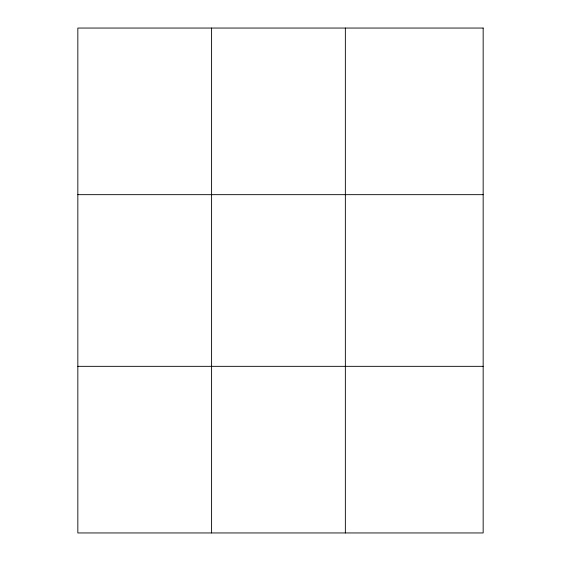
<?xml version="1.0" encoding="UTF-8"?>
<svg xmlns="http://www.w3.org/2000/svg" width="561" height="561" viewBox="0 0 561 561"><rect width="100%" height="100%" fill="white"/><g stroke="black" fill="none" stroke-linecap="round" stroke-linejoin="round"><path stroke-width="0.84" d="M211.595 532.95L211.595 28.05M345.352 532.95L345.352 28.05M77.839 194.667L483.161 194.667M77.839 366.333L483.161 366.333M483.161 28.05L483.161 532.95L77.839 532.95L77.839 28.05L483.161 28.05"/></g></svg>
